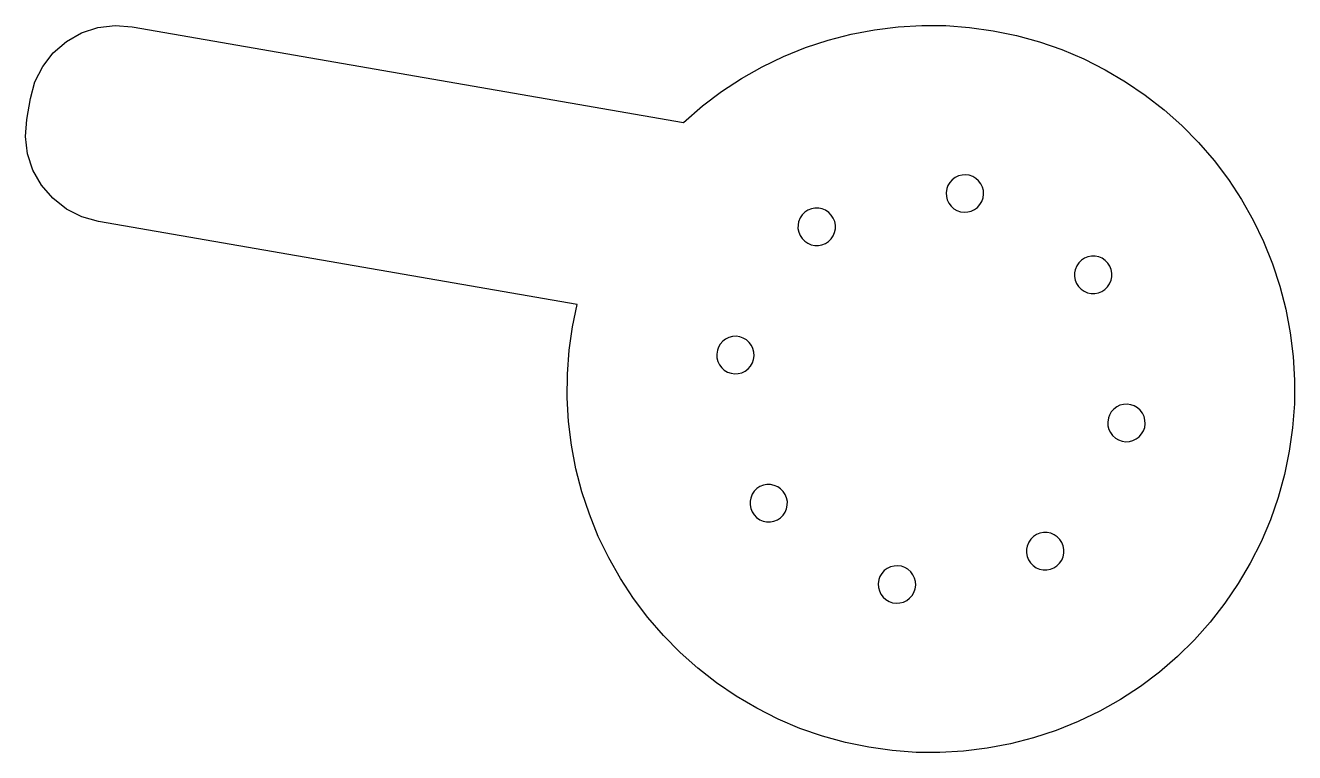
# Model space of a CAD drawing. Header units: millimetres. Extents: x 0 to 115, y 0 to 66.
import ezdxf

# ---------------------------------------------------------------- set-up
doc = ezdxf.new("R2010")
doc.units = ezdxf.units.MM
doc.layers.add('CUT', color=1, linetype='Continuous')

msp = doc.modelspace()

# ---------------------------------------------------------------- linework, layer by layer
at = {"layer": 'CUT'}
for points in [[(0.12, 57.45), (0.45, 59.35), (0.86, 60.86), (1.57, 62.26), (2.53, 63.5), (3.72, 64.52), (5.09, 65.3), (6.58, 65.79), (8.13, 65.98), (9.7, 65.86), (59.7, 57.18), (61.42, 58.67), (63.14, 59.97), (64.95, 61.16), (66.82, 62.22), (68.77, 63.16), (70.77, 63.97), (72.82, 64.65), (74.91, 65.19), (77.03, 65.59), (79.18, 65.86), (81.33, 65.98), (83.49, 65.96), (85.65, 65.8), (87.78, 65.5), (89.9, 65.07), (91.98, 64.49), (94.02, 63.78), (96.01, 62.94), (97.94, 61.96), (99.8, 60.87), (101.58, 59.65), (103.29, 58.33), (104.9, 56.89), (106.41, 55.35), (107.82, 53.71), (109.12, 51.99), (110.31, 50.18), (111.37, 48.31), (112.31, 46.36), (113.12, 44.36), (113.8, 42.31), (114.34, 40.22), (114.74, 38.1), (115.01, 35.95), (115.13, 33.8), (115.11, 31.64), (114.95, 29.48), (114.65, 27.35), (114.22, 25.23), (113.64, 23.15), (112.93, 21.11), (112.09, 19.12), (111.11, 17.19), (110.02, 15.33), (108.8, 13.55), (107.48, 11.85), (106.04, 10.23), (104.5, 8.72), (102.86, 7.31), (101.14, 6.01), (99.33, 4.82), (97.46, 3.76), (95.51, 2.82), (93.51, 2.01), (91.46, 1.33), (89.37, 0.79), (87.25, 0.39), (85.1, 0.12), (82.95, 0), (80.79, 0.02), (78.63, 0.18), (76.5, 0.48), (74.38, 0.92), (72.3, 1.49), (70.26, 2.2), (68.27, 3.05), (66.34, 4.02), (64.48, 5.11), (62.7, 6.33), (61, 7.65), (59.38, 9.09), (57.87, 10.63), (56.46, 12.27), (55.16, 13.99), (53.97, 15.8), (52.91, 17.67), (51.97, 19.62), (51.16, 21.62), (50.48, 23.67), (49.94, 25.76), (49.54, 27.88), (49.27, 30.03), (49.15, 32.18), (49.17, 34.34), (49.33, 36.5), (49.63, 38.63), (50.05, 40.66), (6.63, 48.2), (5.12, 48.62), (3.72, 49.32), (2.48, 50.29), (1.46, 51.48), (0.68, 52.84), (0.19, 54.33), (0, 55.89), (0.12, 57.45)], [(83.58, 51.18), (83.52, 50.79), (83.54, 50.46), (83.62, 50.14), (83.77, 49.84), (83.97, 49.57), (84.22, 49.35), (84.5, 49.18), (84.82, 49.07), (85.15, 49.03), (85.48, 49.05), (85.8, 49.13), (86.1, 49.27), (86.37, 49.47), (86.59, 49.72), (86.76, 50.01), (86.87, 50.33), (86.92, 50.66), (86.9, 50.99), (86.81, 51.31), (86.67, 51.61), (86.47, 51.88), (86.22, 52.1), (85.93, 52.27), (85.62, 52.38), (85.29, 52.42), (84.96, 52.4), (84.63, 52.32), (84.33, 52.18), (84.07, 51.98), (83.85, 51.73), (83.68, 51.44), (83.58, 51.18)], [(70.14, 48.16), (70.09, 47.89), (70.08, 47.55), (70.15, 47.23), (70.27, 46.92), (70.45, 46.64), (70.69, 46.4), (70.96, 46.21), (71.27, 46.08), (71.6, 46.02), (71.93, 46.01), (72.26, 46.08), (72.57, 46.2), (72.84, 46.38), (73.08, 46.62), (73.27, 46.89), (73.4, 47.2), (73.47, 47.53), (73.47, 47.86), (73.41, 48.19), (73.28, 48.5), (73.1, 48.77), (72.87, 49.01), (72.59, 49.2), (72.28, 49.33), (71.96, 49.4), (71.62, 49.4), (71.3, 49.34), (70.99, 49.21), (70.71, 49.03), (70.47, 48.8), (70.28, 48.52), (70.14, 48.16)], [(95.22, 43.81), (95.17, 43.53), (95.16, 43.2), (95.23, 42.87), (95.35, 42.56), (95.53, 42.29), (95.77, 42.05), (96.04, 41.86), (96.35, 41.73), (96.68, 41.66), (97.01, 41.66), (97.34, 41.72), (97.65, 41.85), (97.93, 42.03), (98.16, 42.26), (98.35, 42.54), (98.48, 42.85), (98.55, 43.17), (98.55, 43.51), (98.49, 43.83), (98.36, 44.14), (98.18, 44.42), (97.95, 44.66), (97.67, 44.85), (97.36, 44.98), (97.04, 45.04), (96.7, 45.05), (96.38, 44.98), (96.07, 44.86), (95.79, 44.68), (95.55, 44.44), (95.37, 44.17), (95.22, 43.81)], [(62.77, 36.52), (62.71, 36.14), (62.73, 35.81), (62.81, 35.48), (62.95, 35.18), (63.16, 34.92), (63.4, 34.7), (63.69, 34.53), (64.01, 34.42), (64.34, 34.37), (64.67, 34.39), (64.99, 34.47), (65.29, 34.62), (65.56, 34.82), (65.78, 35.07), (65.95, 35.35), (66.06, 35.67), (66.1, 36), (66.09, 36.33), (66, 36.65), (65.86, 36.95), (65.66, 37.22), (65.41, 37.44), (65.12, 37.61), (64.81, 37.72), (64.48, 37.77), (64.14, 37.75), (63.82, 37.66), (63.52, 37.52), (63.25, 37.32), (63.03, 37.07), (62.86, 36.78), (62.77, 36.52)], [(98.24, 30.36), (98.18, 29.98), (98.2, 29.65), (98.28, 29.33), (98.42, 29.03), (98.62, 28.76), (98.87, 28.54), (99.16, 28.37), (99.48, 28.26), (99.81, 28.21), (100.14, 28.23), (100.46, 28.32), (100.76, 28.46), (101.03, 28.66), (101.25, 28.91), (101.42, 29.2), (101.53, 29.51), (101.57, 29.84), (101.55, 30.17), (101.47, 30.5), (101.33, 30.8), (101.13, 31.06), (100.88, 31.29), (100.59, 31.45), (100.27, 31.56), (99.94, 31.61), (99.61, 31.59), (99.29, 31.51), (98.99, 31.36), (98.72, 31.16), (98.5, 30.91), (98.33, 30.63), (98.24, 30.36)], [(65.79, 23.08), (65.73, 22.81), (65.73, 22.47), (65.79, 22.15), (65.92, 21.84), (66.1, 21.56), (66.33, 21.32), (66.61, 21.13), (66.92, 21), (67.24, 20.94), (67.58, 20.93), (67.9, 21), (68.21, 21.12), (68.49, 21.3), (68.73, 21.54), (68.92, 21.81), (69.05, 22.12), (69.11, 22.45), (69.12, 22.78), (69.05, 23.11), (68.93, 23.42), (68.75, 23.69), (68.51, 23.93), (68.24, 24.12), (67.93, 24.25), (67.6, 24.32), (67.27, 24.32), (66.94, 24.26), (66.63, 24.13), (66.36, 23.95), (66.12, 23.72), (65.93, 23.44), (65.79, 23.08)], [(90.87, 18.73), (90.81, 18.45), (90.81, 18.12), (90.87, 17.79), (91, 17.48), (91.18, 17.21), (91.41, 16.97), (91.69, 16.78), (92, 16.65), (92.32, 16.58), (92.66, 16.58), (92.98, 16.64), (93.29, 16.77), (93.57, 16.95), (93.81, 17.18), (94, 17.46), (94.13, 17.77), (94.19, 18.09), (94.2, 18.43), (94.13, 18.75), (94.01, 19.06), (93.83, 19.34), (93.59, 19.58), (93.32, 19.77), (93.01, 19.9), (92.68, 19.96), (92.35, 19.97), (92.02, 19.9), (91.71, 19.78), (91.44, 19.6), (91.2, 19.36), (91.01, 19.09), (90.87, 18.73)], [(77.42, 15.71), (77.36, 15.32), (77.38, 14.99), (77.47, 14.67), (77.61, 14.37), (77.81, 14.1), (78.06, 13.88), (78.35, 13.71), (78.66, 13.6), (78.99, 13.56), (79.32, 13.58), (79.65, 13.66), (79.95, 13.8), (80.21, 14.01), (80.44, 14.25), (80.6, 14.54), (80.71, 14.86), (80.76, 15.19), (80.74, 15.52), (80.66, 15.84), (80.51, 16.14), (80.31, 16.41), (80.06, 16.63), (79.78, 16.8), (79.46, 16.91), (79.13, 16.95), (78.8, 16.93), (78.48, 16.85), (78.18, 16.71), (77.91, 16.51), (77.69, 16.26), (77.52, 15.97), (77.42, 15.71)]]:
    msp.add_lwpolyline(points, close=True, dxfattribs=at)

doc.saveas('drawing.dxf')
